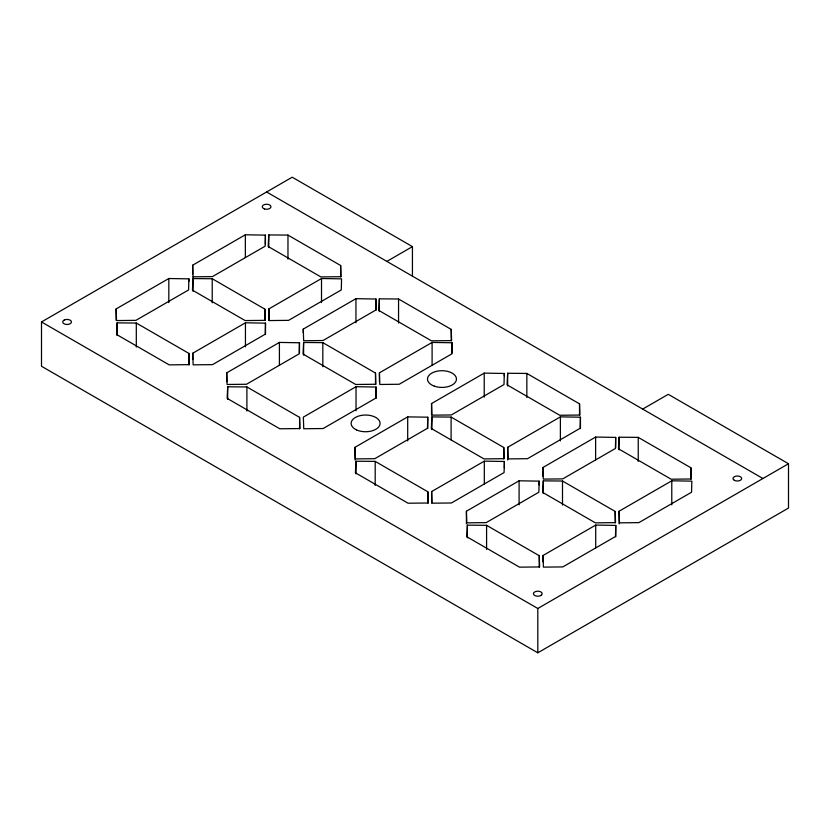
<?xml version="1.0" encoding="UTF-8"?>
<svg xmlns="http://www.w3.org/2000/svg" width="830" height="830" viewBox="0 0 830 830"><rect width="100%" height="100%" fill="white"/><g stroke="black" fill="none" stroke-linecap="round" stroke-linejoin="round"><path stroke-width="1.25" d="M188.877 278.859L188.597 289.94L135.923 320.349L116.532 320.567L116.138 308.926L168.822 278.517L188.877 278.859L188.877 281.391M265.413 235.118L265.133 246.199L212.459 276.608L193.058 276.826L192.674 265.195L245.348 234.776L265.413 235.118L265.413 243.979M265.496 323.14L265.216 334.22L212.542 364.629L193.151 364.847L192.757 353.217L245.441 322.797L265.496 323.14L265.496 334.532M299.474 342.759L299.184 353.839L246.51 384.259L227.119 384.466L226.735 372.836L279.409 342.427L299.474 342.759L299.474 352.885M376 299.018L375.72 310.109L323.046 340.518L303.656 340.736L303.261 329.095L355.946 298.686L376 299.018L376 310.42M376.094 387.039L375.803 398.12L323.129 428.539L303.739 428.747L303.355 417.117L356.029 386.707L376.094 387.039L376.094 398.431M427.751 417.2L427.471 428.28L374.797 458.7L355.406 458.907L355.022 447.277L407.696 416.868L427.751 417.2L427.751 428.591M452.163 342.759L451.883 353.85L399.209 384.259L379.808 384.466L379.424 372.836L432.098 342.427L452.163 342.759L452.163 352.885M504.287 373.459L504.007 384.549L451.333 414.959L431.932 415.166L431.548 403.536L484.222 373.127L504.287 373.459L504.287 375.99M504.37 461.48L504.09 472.561L451.416 502.98L432.025 503.188L431.642 491.557L484.315 461.148L504.37 461.48L504.37 467.809M539.147 481.141L538.867 492.221L486.193 522.63L466.802 522.848L466.419 511.218L519.092 480.798L539.147 481.141L539.147 484.938M580.45 417.2L580.16 428.28L527.486 458.7L508.095 458.907L507.711 447.277L560.385 416.868L580.45 417.2L580.45 428.591M615.684 437.4L615.404 448.48L562.73 478.9L543.328 479.107L542.945 467.477L595.618 437.068L615.684 437.4L615.684 447.526M615.767 525.421L615.487 536.502L562.813 566.911L543.422 567.129L543.038 555.498L595.712 525.079L615.767 525.421L615.767 536.813M117.113 322.88L116.532 334.469L169.206 364.878L189.354 364.65L188.981 353.456L136.307 323.046L117.113 322.88L117.113 335.538M227.7 386.79L227.119 398.369L279.793 428.778L299.952 428.56L299.578 417.365L246.904 386.946L227.7 386.79L227.7 399.448M268.775 234.932L268.194 246.51L320.868 276.919L341.016 276.701L340.642 265.507L287.969 235.087L268.775 234.932L268.775 247.589M303.614 342.479L303.033 354.068L355.707 384.477L375.865 384.259L375.492 373.054L322.818 342.645L303.614 342.479L303.614 355.147M355.987 461.231L355.406 472.81L408.08 503.219L428.228 503.001L427.865 491.796L375.191 461.387L355.987 461.231L355.987 473.889M379.362 298.831L378.781 310.42L431.455 340.829L451.603 340.601L451.24 329.406L398.556 298.997L379.362 298.831L379.362 311.489M431.901 416.919L431.32 428.508L483.994 458.917L504.142 458.689L503.779 447.495L451.105 417.085L431.901 416.919L431.901 429.577M467.383 525.162L466.802 536.751L519.476 567.16L539.625 566.942L539.261 555.737L486.588 525.328L467.383 525.162L467.383 537.83M507.649 373.272L507.068 384.861L559.742 415.27L579.89 415.042L579.516 403.847L526.843 373.438L507.649 373.272L507.649 385.929M543.297 480.861L542.716 492.439L595.39 522.859L615.538 522.63L615.175 511.436L562.501 481.026L543.297 480.861L543.297 493.518M619.045 437.213L618.464 448.791L671.138 479.211L691.286 478.983L690.913 467.788L638.239 437.379L619.045 437.213L619.045 449.87M642.679 409.097L668.264 394.323L788.5 463.742L788.5 508.053L537.799 652.795L41.5 366.258L41.5 321.947L292.202 177.205L412.437 246.624L412.437 276.162M268.837 308.936L321.511 278.517L341.566 278.859L341.286 289.94L288.612 320.349L269.221 320.567L268.837 308.936L268.837 320.328M386.863 261.398L412.437 246.624M619.107 511.218L671.781 480.798L691.847 481.141L691.556 492.221L638.882 522.63L619.491 522.848L619.107 511.218L619.107 523.875M41.5 321.947L537.799 608.483L788.5 463.742M212.221 278.735L193.027 278.579L192.446 290.158L245.12 320.567L265.268 320.349L264.894 309.154L212.221 278.735L212.221 302.794M266.627 191.979L762.915 478.505M690.913 467.788L690.913 479.18M671.781 480.798L671.781 504.858M638.239 437.379L638.239 461.428M615.175 511.436L615.175 522.827M595.712 525.079L595.712 547.873M595.618 437.068L595.618 459.851M579.516 403.847L579.516 415.239M562.501 481.026L562.501 505.076M560.385 416.868L560.385 440.917M542.945 467.477L542.945 476.337M543.038 555.498L543.038 561.827M539.261 555.737L539.261 567.139M537.799 608.483L537.799 652.795M526.843 373.438L526.843 397.487M519.092 480.798L519.092 504.858M507.711 447.277L507.711 459.934M503.779 447.495L503.779 458.886M486.588 525.328L486.588 549.387M484.315 461.148L484.315 483.932M484.222 373.127L484.222 397.176M466.419 511.218L466.419 523.875M451.24 329.406L451.24 340.798M451.105 417.085L451.105 439.869M432.098 342.427L432.098 365.21M431.548 403.536L431.548 414.927M431.642 491.557L431.642 502.949M427.865 491.796L427.865 503.198M407.696 416.868L407.696 440.917M398.556 298.997L398.556 323.046M379.424 372.836L379.424 381.696M375.492 373.054L375.492 384.446M375.191 461.387L375.191 485.446M356.029 386.707L356.029 410.757M355.946 298.686L355.946 322.735M355.022 447.277L355.022 459.934M340.642 265.507L340.642 276.898M322.818 342.645L322.818 366.694M321.511 278.517L321.511 302.577M303.261 329.095L303.261 332.892M299.578 417.365L299.578 428.757M287.969 235.087L287.969 259.147M279.409 342.427L279.409 365.21M264.894 309.154L264.894 320.546M246.904 386.946L246.904 411.006M245.348 234.776L245.348 257.57M245.441 322.797L245.441 346.857M226.735 372.836L226.735 381.696M193.058 276.826L193.027 291.237M192.757 353.217L192.757 359.546M192.674 265.195L192.674 274.056M188.981 353.456L188.981 364.847M168.822 278.517L168.822 302.577M136.307 323.046L136.307 347.096M116.138 308.926L116.138 320.328M64.273 320.038L63.516 320.525A4.337 2.511 0 0 0 63.765 323.565L64.605 324.011A4.337 2.511 0 0 0 70.415 323.555A4.337 2.511 0 0 0 70.135 320.173A4.337 2.511 0 0 0 64.273 320.038M541.16 595.297L540.33 595.753A4.337 2.511 0 0 1 535.049 595.65L534.271 595.172A4.337 2.511 0 0 1 534.966 591.811A4.337 2.511 0 0 1 540.828 591.914A4.337 2.511 0 0 1 541.16 595.297M356.454 429.867A14.473 8.352 0 0 0 379.881 424.721A14.473 8.352 0 0 0 360.448 415.581A14.473 8.352 0 0 0 356.454 429.867M434.318 386.158A14.473 8.352 0 0 0 456.438 379.341A14.473 8.352 0 0 0 435.159 371.695A14.473 8.352 0 0 0 434.318 386.158M264.448 208.921A4.337 2.511 0 0 0 270.964 206.743A4.337 2.511 0 0 0 264.448 204.574A4.337 2.511 0 0 0 264.448 208.921M734.27 480.28A4.337 2.511 0 0 0 741.532 479.159A4.337 2.511 0 0 0 736.21 476.088A4.337 2.511 0 0 0 734.27 480.28"/></g></svg>
